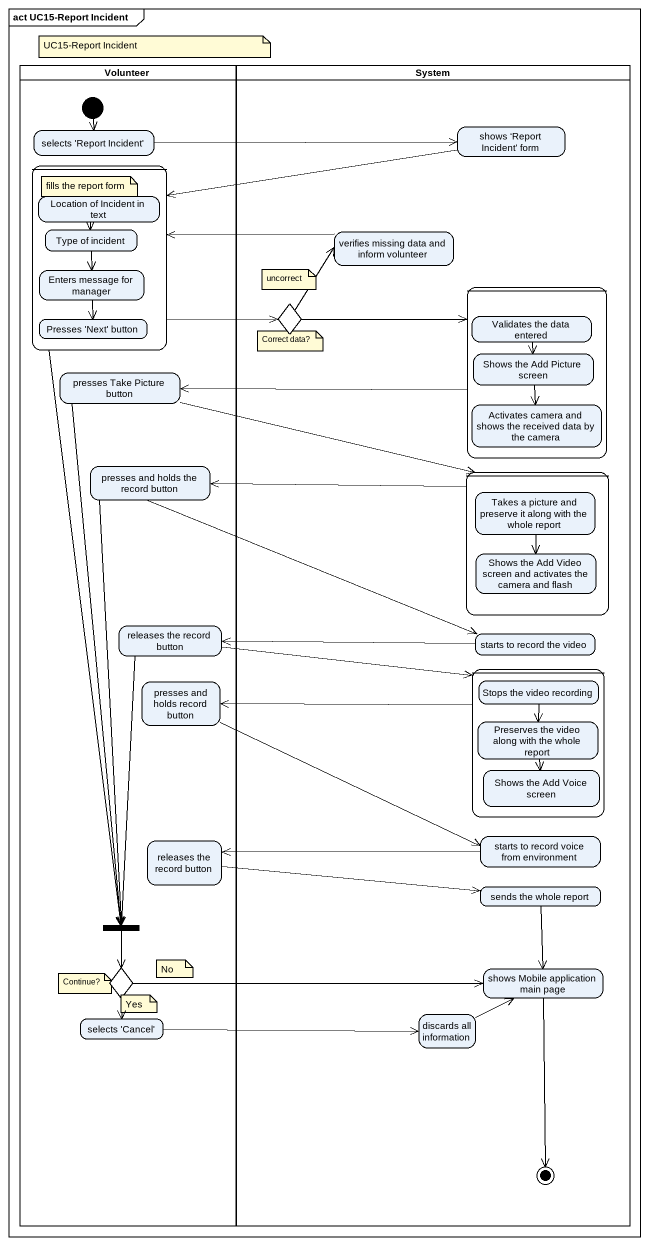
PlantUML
@startuml
mainframe act UC15-Report Incident
hide empty description
state Volunteer <<partition>> {
  state "selects 'Report Incident'" as selects_Report_Incident
  state " " as state1 {
    state "Location of Incident in text" as Location_of_Incident_in_text
    state "Type of incident" as Type_of_incident
    state "Enters message for manager" as Enters_message_for_manager
    state "Presses 'Next' button" as Presses_Next_button
  }
  state "presses Take Picture button" as presses_Take_Picture_button
  state "presses and holds the record button" as presses_and_holds_the
  state "releases the record button" as releases_the_record_button
  state "presses and holds record button" as presses_and_holds_record
  state "releases the record button" as releases_the_record_button_2
  state fork1 <<join>>
  state choice2 <<choice>>
  state "selects 'Cancel'" as selects_Cancel
  [*] --> selects_Report_Incident
}
state System <<partition>> {
  state "shows ‘Report Incident' form" as shows_Report_Incident_form
  state "verifies missing data and inform volunteer" as verifies_missing_data_and
  state choice1 <<choice>>
  state " " as state2 {
    state "Validates the data entered" as Validates_the_data_entered
    state "Shows the Add Picture screen" as Shows_the_Add_Picture_screen
    state "Activates camera and shows the received data by the camera" as Activates_camera_and_shows
  }
  state " " as state3 {
    state "Takes a picture and preserve it along with the whole report" as Takes_a_picture_and
    state "Shows the Add Video screen and activates the camera and flash" as Shows_the_Add_Video_screen
  }
  state "starts to record the video" as starts_to_record_the_video
  state " " as state4 {
    state "Stops the video recording" as Stops_the_video_recording
    state "Preserves the video along with the whole report" as Preserves_the_video_along
    state "Shows the Add Voice screen" as Shows_the_Add_Voice_screen
  }
  state "starts to record voice from environment" as starts_to_record_voice_from
  state "sends the whole report" as sends_the_whole_report
  state "shows Mobile application main page" as shows_Mobile_application
  state "discards all information" as discards_all_information
  shows_Mobile_application --> [*]
}
selects_Report_Incident -right-> shows_Report_Incident_form
shows_Report_Incident_form -left-> state1
state1 -right-> choice1
state1 --> fork1
Location_of_Incident_in_text --> Type_of_incident
Type_of_incident --> Enters_message_for_manager
verifies_missing_data_and -left-> state1
Enters_message_for_manager --> Presses_Next_button
choice1 -up-> verifies_missing_data_and
choice1 -right-> state2
state2 -left-> presses_Take_Picture_button
Validates_the_data_entered --> Shows_the_Add_Picture_screen
Shows_the_Add_Picture_screen --> Activates_camera_and_shows
presses_Take_Picture_button -right-> state3
presses_Take_Picture_button --> fork1
presses_and_holds_the -right-> starts_to_record_the_video
presses_and_holds_the --> fork1
state3 -left-> presses_and_holds_the
Takes_a_picture_and --> Shows_the_Add_Video_screen
releases_the_record_button -right-> state4
releases_the_record_button --> fork1
starts_to_record_the_video -left-> releases_the_record_button
presses_and_holds_record -right-> starts_to_record_voice_from
state4 -left-> presses_and_holds_record
Stops_the_video_recording --> Preserves_the_video_along
Preserves_the_video_along --> Shows_the_Add_Voice_screen
releases_the_record_button_2 -right-> sends_the_whole_report
starts_to_record_voice_from -left-> releases_the_record_button_2
sends_the_whole_report --> shows_Mobile_application
fork1 --> choice2
choice2 -right-> shows_Mobile_application
choice2 --> selects_Cancel
selects_Cancel -right-> discards_all_information
discards_all_information -right-> shows_Mobile_application
note as N1
  UC15-Report Incident
end note
note as N2
  fills the report form
end note
note as N3
  uncorrect
end note
note as N4
  Correct data?
end note
note as N5
  No
end note
note as N6
  Continue?
end note
note as N7
  Yes
end note
@enduml
